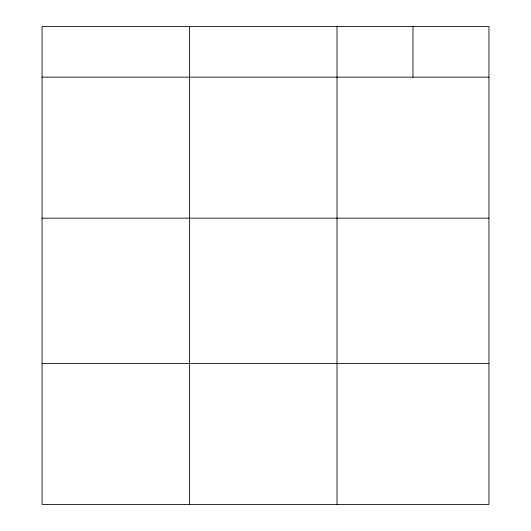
<?xml version="1.0" encoding="UTF-8"?>
<svg xmlns="http://www.w3.org/2000/svg" width="531" height="531" viewBox="0 0 531 531"><rect width="100%" height="100%" fill="white"/><g stroke="black" fill="none" stroke-linecap="round" stroke-linejoin="round"><path stroke-width="0.8" d="M488.945 218.161L488.945 26.55L42.055 26.55L42.055 504.45L488.945 504.45L488.945 218.161L42.055 218.161M42.055 77.154L488.945 77.154M42.055 363.443L488.945 363.443M412.972 26.55L412.972 77.154M336.999 26.55L336.999 504.45M189.527 26.55L189.527 504.45"/></g></svg>
